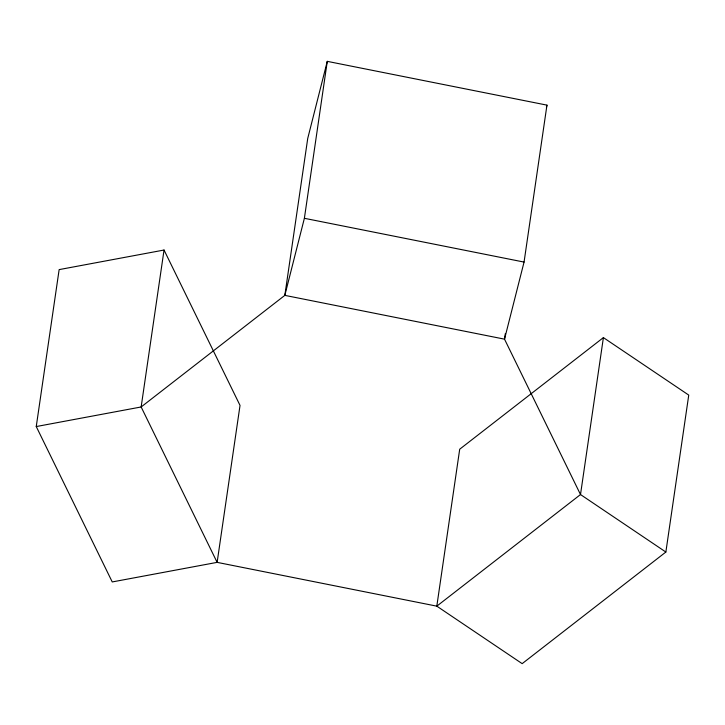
<?xml version="1.0" encoding="UTF-8"?>
<svg xmlns="http://www.w3.org/2000/svg" width="725" height="725" viewBox="0 0 725 725"><rect width="100%" height="100%" fill="white"/><g stroke="black" fill="none" stroke-linecap="round" stroke-linejoin="round"><path stroke-width="1.09" d="M36.25 426.554L59.142 269.609L164.04 250.034L240.029 405.42L217.128 562.364L112.239 581.939L36.25 426.554L141.148 406.97L284.834 295.365L304.382 218.297L327.274 61.353L546.958 105.134L524.057 262.078L504.518 339.155L580.507 494.55L665.858 552.042L522.163 663.647L436.812 606.154L217.128 562.364L141.148 406.97L164.04 250.034M505.325 333.591L504.518 339.155L284.834 295.365L307.735 138.43L327.274 61.353M603.399 337.605L580.507 494.55L436.812 606.154L459.704 449.21L603.399 337.605L688.75 395.098L665.858 552.042M546.405 107.309L546.958 105.134M304.382 218.297L524.057 262.078"/></g></svg>
